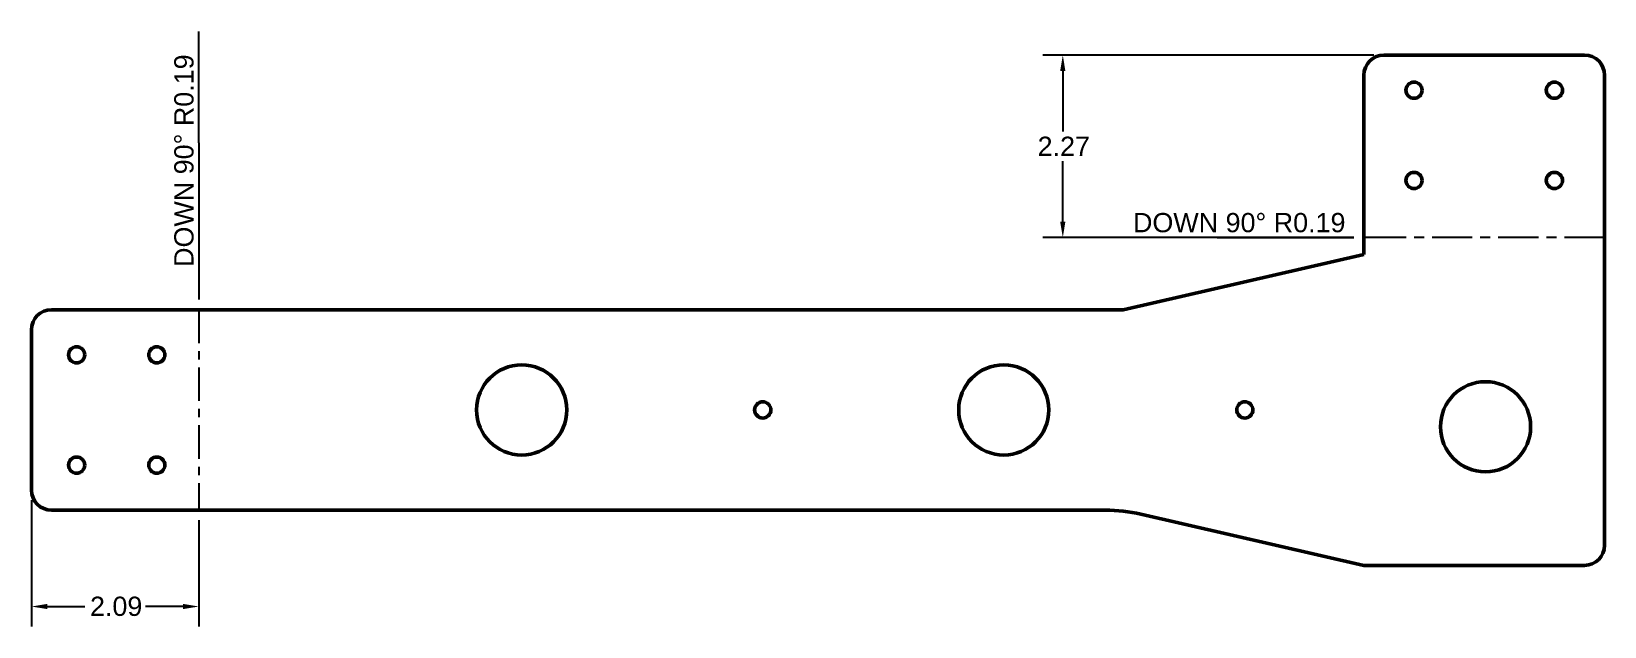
# Model space of a CAD drawing. Header units: inches. Extents: x 1.2 to 20.8, y 4.6 to 12.
import ezdxf

# ---------------------------------------------------------------- set-up
doc = ezdxf.new("R2010")
doc.units = ezdxf.units.IN
doc.header["$LTSCALE"] = 2
doc.header["$MEASUREMENT"] = 0
doc.linetypes.add('CHAIN', pattern=[0.7087, 0.4724, -0.0591, 0.1181, -0.0591])
for name, color, linetype, lineweight in [('BendCenterLine', 7, 'CHAIN', 25), ('Dimensions(Default)', 7, 'Continuous', 25), ('Symbols(Default)', 7, 'Continuous', 25), ('Visible(Default)', 7, 'Continuous', 50)]:
    doc.layers.add(name, color=color, linetype=linetype, lineweight=lineweight)
doc.styles.add('ByLayerText(Default)', font='arial.ttf')
doc.styles.add('DEFAULT-ANSI', font='arial.ttf')
doc.dimstyles.new('DEFAULT-ANSI', dxfattribs={"dimscale": 2, "dimtxt": 0.12, "dimasz": 0.098425, "dimexe": 0.125, "dimexo": 0.0625, "dimgap": 0.031496, "dimtad": 0, "dimtih": 1, "dimtoh": 1, "dimzin": 0, "dimdsep": 46, "dimtxsty": 'DEFAULT-ANSI', "dimcen": 0.09, "dimdle": 0.393701, "dimclrd": 256, "dimclre": 256, "dimclrt": 7, "dimadec": 0, "dimazin": 0, "dimtfac": 1, "dimtofl": 0, "dimtmove": 0, "dimatfit": 3, "dimfxl": 1, "dimtolj": 1, "dimtzin": 0, "dimlwd": -1, "dimlwe": -1, "dimarcsym": 0})

# ---------------------------------------------------------------- blocks, each defined once
blk = doc.blocks.new('*D3')
at = {"layer": 'Defpoints', "color": 0, "transparency": 16777216}
for p in [(1.194, 6.257), (3.281, 6.007), (1.194, 4.806)]:
    blk.add_point(p, dxfattribs=at)
at = {"layer": 'Dimensions(Default)', "transparency": 16777216}
for p, q in [((1.194, 6.132), (1.194, 4.556)), ((3.281, 5.882), (3.281, 4.556)), ((1.391, 4.806), (1.861, 4.806)), ((3.084, 4.806), (2.615, 4.806))]:
    blk.add_line(p, q, dxfattribs=at)
for points in [[(1.391, 4.839), (1.391, 4.774), (1.194, 4.806)], [(3.084, 4.839), (3.084, 4.774), (3.281, 4.806)]]:
    blk.add_solid(points, dxfattribs=at)
at = {"layer": 'Dimensions(Default)', "color": 7, "transparency": 16777216, "insert": (1.924, 4.929), "char_height": 0.24, "attachment_point": 1, "style": 'DEFAULT-ANSI'}
blk.add_mtext('\\A1;2.09', dxfattribs=at)
blk = doc.blocks.new('*D4')
at = {"layer": 'Defpoints', "color": 0, "transparency": 16777216}
for p in [(14.052, 11.681), (18.056, 11.681), (17.806, 9.406)]:
    blk.add_point(p, dxfattribs=at)
at = {"layer": 'Dimensions(Default)', "transparency": 16777216}
for p, q in [((17.931, 11.681), (13.802, 11.681)), ((14.052, 11.484), (14.052, 10.727)), ((14.052, 9.603), (14.052, 10.36)), ((17.681, 9.406), (13.802, 9.406))]:
    blk.add_line(p, q, dxfattribs=at)
for points in [[(14.019, 11.484), (14.084, 11.484), (14.052, 11.681)], [(14.019, 9.603), (14.084, 9.603), (14.052, 9.406)]]:
    blk.add_solid(points, dxfattribs=at)
at = {"layer": 'Dimensions(Default)', "color": 7, "transparency": 16777216, "insert": (13.738, 10.664), "char_height": 0.24, "attachment_point": 1, "style": 'DEFAULT-ANSI'}
blk.add_mtext('\\A1;2.27', dxfattribs=at)

msp = doc.modelspace()

# ---------------------------------------------------------------- linework, layer by layer
at = {"layer": 'BendCenterLine', "ltscale": 0.529138}
msp.add_line((20.806, 9.406), (17.806, 9.406), dxfattribs=at)
at = {"layer": 'BendCenterLine', "ltscale": 0.440948}
msp.add_line((3.281, 8.507), (3.281, 6.007), dxfattribs=at)
at = {"layer": 'Symbols(Default)'}
for p, q in [((3.281, 10.588), (3.281, 11.976)), ((3.281, 10.588), (3.281, 8.632)), ((15.975, 9.406), (14.587, 9.406)), ((15.975, 9.406), (17.681, 9.406))]:
    msp.add_line(p, q, dxfattribs=at)
at = {"layer": 'Visible(Default)'}
for p, q in [((18.056, 11.681), (20.556, 11.681)), ((17.806, 9.194), (17.806, 11.431)), ((20.806, 11.431), (20.806, 5.569)), ((14.806, 8.507), (17.806, 9.194)), ((1.444, 8.507), (14.806, 8.507)), ((1.194, 6.257), (1.194, 8.257)), ((14.58, 6.007), (1.444, 6.007)), ((17.806, 5.319), (15.026, 5.956)), ((20.556, 5.319), (17.806, 5.319))]:
    msp.add_line(p, q, dxfattribs=at)
for centre, radius in [((18.431, 11.243), 0.101), ((20.181, 11.243), 0.101), ((18.431, 10.118), 0.101), ((20.181, 10.118), 0.101), ((1.757, 7.944), 0.101), ((2.757, 7.944), 0.101), ((7.306, 7.257), 0.562), ((13.316, 7.257), 0.562), ((19.322, 7.047), 0.562), ((10.311, 7.257), 0.101), ((16.321, 7.257), 0.101), ((1.757, 6.569), 0.101), ((2.757, 6.569), 0.101)]:
    msp.add_circle(centre, radius, dxfattribs=at)
for centre, radius, start, end in [((18.056, 11.431), 0.25, 90, 180), ((20.556, 11.431), 0.25, 0, 90), ((1.444, 8.257), 0.25, 90, 180), ((1.444, 6.257), 0.25, 180, 270), ((14.58, 4.007), 2, 77.0926, 90), ((20.556, 5.569), 0.25, 270, 0)]:
    msp.add_arc(centre, radius, start, end, dxfattribs=at)

# ---------------------------------------------------------------- texts
at = {"layer": 'Symbols(Default)', "color": 7, "insert": (3.218, 9.04), "char_height": 0.24, "attachment_point": 7, "rotation": 90, "style": 'DEFAULT-ANSI'}
msp.add_mtext('DOWN 90° R0.19', dxfattribs=at)
at = {"layer": 'Symbols(Default)', "color": 7, "insert": (14.927, 9.469), "char_height": 0.24, "attachment_point": 7, "style": 'ByLayerText(Default)'}
msp.add_mtext('DOWN 90° R0.19', dxfattribs=at)

# ---------------------------------------------------------------- dimensions: what is measured, and where the dimension line sits
at = {"layer": 'Dimensions(Default)'}
for base, p1, p2, angle, override, picture, middle in [((14.0516, 11.6808), (17.8058, 9.4062), (18.0558, 11.6808), 90, {"dimgap": 0.031496, "dimdec": 2, "dimtol": 0, "dimlim": 0, "dimtp": 0, "dimtm": 0, "dimtdec": 2, "dimatfit": 1}, '*D4', (14.0516, 10.5435)), ((1.194, 4.806), (3.281, 6.007), (1.194, 6.257), 180, {"dimgap": 0.031496, "dimtih": 0, "dimtoh": 0, "dimdec": 2, "dimtol": 0, "dimlim": 0, "dimtp": 0, "dimtm": 0, "dimtdec": 2, "dimatfit": 1}, '*D3', (2.238, 4.806))]:
    dim = msp.add_linear_dim(base=base, p1=p1, p2=p2, angle=angle, dimstyle='DEFAULT-ANSI', override=override, dxfattribs=at)
    dim.commit()
    dim.dimension.update_dxf_attribs({"geometry": picture, "text_midpoint": middle, "dimtype": 160})

doc.saveas('drawing.dxf')
